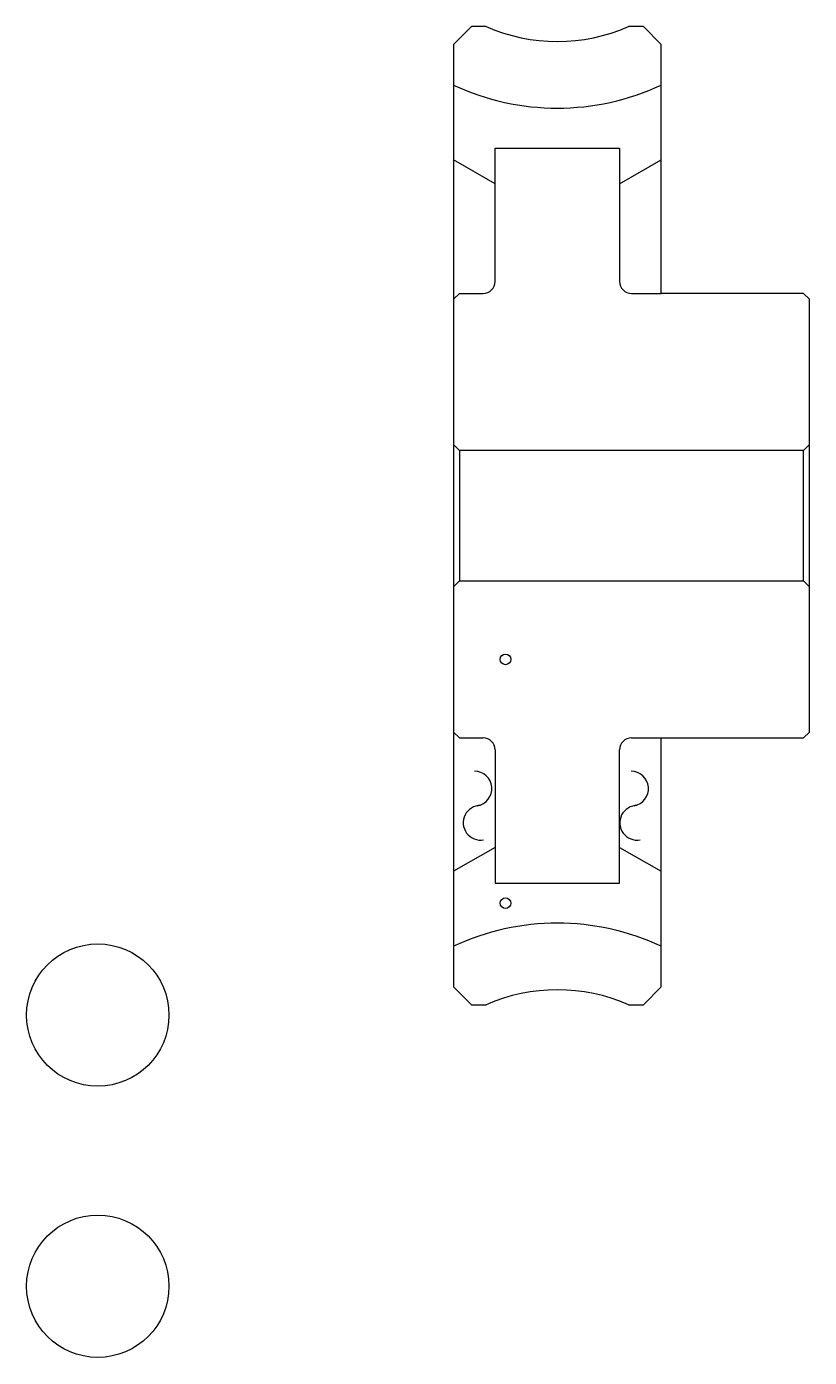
# Model space of a CAD drawing. Header units: metres. Extents: x 162 to 727, y 116 to 555.
# Drawn here: x 162 to 294, y 115.8 to 340.2 of the extents above; entities outside this region: 2.
import ezdxf

# ---------------------------------------------------------------- set-up
doc = ezdxf.new("R2010")
doc.units = ezdxf.units.M

msp = doc.modelspace()

# ---------------------------------------------------------------- linework, layer by layer
at = {"color": 4}
for p, q in [((262, 319.75), (262, 297.25)), ((241, 313.708557), (234, 317.75)), ((262, 313.708557), (269, 317.75)), ((264, 295.25), (269, 295.25)), ((294, 269.75), (293, 268.75)), ((234, 245.75), (235, 246.75)), ((294, 245.75), (293, 246.75)), ((264, 220.25), (269, 220.25)), ((262, 195.75), (262, 218.25)), ((241, 201.791443), (234, 197.75)), ((262, 201.791443), (269, 197.75))]:
    msp.add_line(p, q, dxfattribs=at)
for points in [[(239.510422, 340.25), (237, 340.25), (234, 337.25), (234, 245.75)], [(263.489563, 175.25), (266, 175.25), (269, 178.25), (269, 220.25), (293, 220.25), (294, 221.25), (294, 294.25), (293, 295.25), (269, 295.25), (269, 337.25), (266, 340.25), (263.489563, 340.25)], [(241, 297.25), (241, 319.75), (262, 319.75)], [(234, 294.25), (235, 295.25), (239, 295.25)], [(234, 269.75), (235, 268.75), (235, 246.75), (293, 246.75), (293, 268.75), (235, 268.75)], [(234, 245.75), (234, 178.25), (237, 175.25), (239.510422, 175.25)], [(234, 221.25), (235, 220.25), (239, 220.25)], [(241, 218.25), (241, 195.75), (262, 195.75)]]:
    msp.add_lwpolyline(points, dxfattribs=at)
at = {"color": 5}
for centre, radius in [((242.75, 233.5), 0.9), ((242.75, 192.375), 0.9), ((174, 173.5), 12), ((174, 127.75), 12)]:
    msp.add_circle(centre, radius, dxfattribs=at)
at = {"color": 7}
for centre, radius, start, end in [((701.174988, 546.66626), 8.775, 10, 180), ((718.458374, 549.713745), 8.775, 180, 10), ((237.537079, 211.699997), 2.925, 280, 90), ((263.937073, 211.699997), 2.925, 280, 90), ((238.552917, 205.938873), 2.925, 90, 280), ((264.952911, 205.938873), 2.925, 90, 280)]:
    msp.add_arc(centre, radius, start, end, dxfattribs=at)
at = {"color": 4}
for centre, radius, start, end in [((251.5, 367.75), 30, 246.44353733, 293.55646267), ((251.5, 367.75), 41.25, 244.89727796, 295.10272204), ((239, 297.25), 2, 270, 0), ((264, 297.25), 2, 180, 270), ((239, 218.25), 2, 0, 90), ((264, 218.25), 2, 90, 180), ((251.5, 147.75), 41.25, 64.89727796, 115.10272204), ((251.5, 147.75), 30, 66.44353733, 113.55646267)]:
    msp.add_arc(centre, radius, start, end, dxfattribs=at)

doc.saveas('drawing.dxf')
